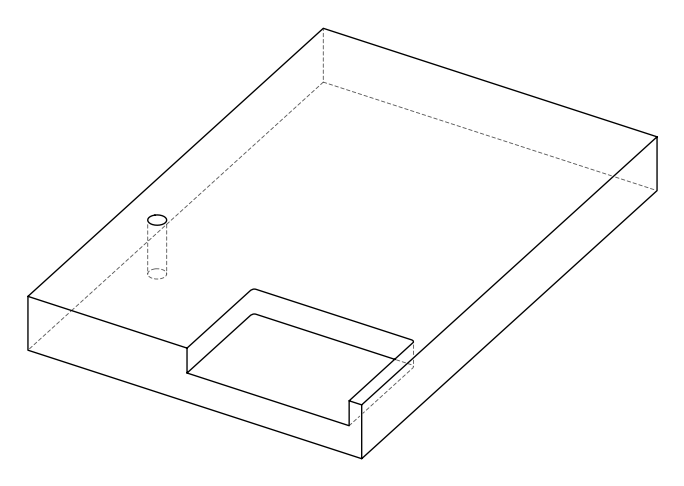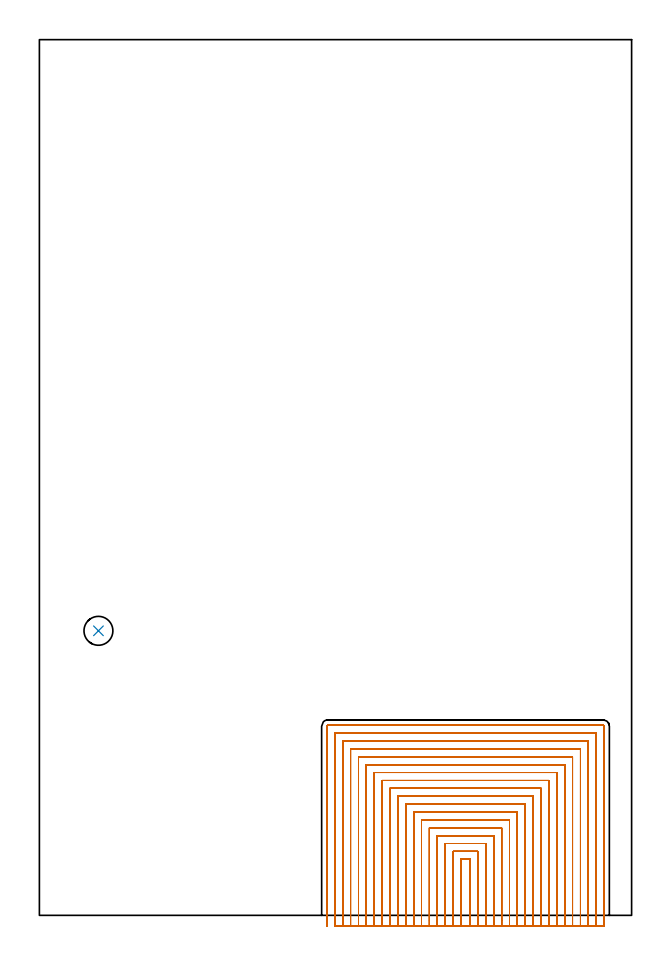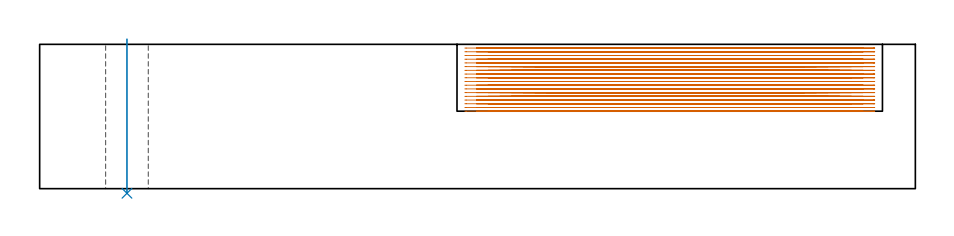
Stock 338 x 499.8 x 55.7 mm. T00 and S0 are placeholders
(PLAN: 2 operations, 1 tool changes, 256 min)
(1 MILL_SLOT | SLOT_PARTIAL_RECTANGULAR | NXT0201_008 | Follow Part, ap 1.5, ae 75% | 255.78 min | 472253 mm3)
(2 INDEXABLE_INSERT_DRILL_THROUGH_HOLE_FROM_SOLID | STEP1HOLE | NXT0302_004 | 0.24 min | 11845 mm3)
(TOOL NXT0201_008 | ENDMILL 6mm [2P460-0600-NA 1630] | D6 FL26 Z6)
(TOOL NXT0302_004 | Index. Insert Drill 16.5mm [880-D1650L20-05] | D16.5 PA176 FL83 Z2)
(OP 1 MILL_SLOT)
G17 G21 G94 G90
T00 M6
G54
G17 G0 G90 X245.8 Y-6. S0 M3
G43 Z65.7 H1
Z54.267
G94 G1 Y-3. F250.
Y32. F500.
X240.6
Y-3.
Y-6. F250.
X250.3
Y-3.
Y36.5 F500.
X236.1
Y-3.
Y-6. F250.
X254.8
Y-3.
Y41. F500.
X231.6
Y-3.
Y-6. F250.
X259.3
Y-3.
Y45.5 F500.
X227.1
Y-3.
Y-6. F250.
X263.8
Y-3.
Y50. F500.
X222.6
Y-3.
Y-6. F250.
X268.3
Y-3.
Y54.5 F500.
X218.1
Y-3.
Y-6. F250.
X272.8
Y-3.
Y59. F500.
X213.6
Y-3.
Y-6. F250.
X277.3
Y-3.
Y63.5 F500.
X209.1
Y-3.
Y-6. F250.
X281.8
Y-3.
Y68. F500.
X204.6
Y-3.
Y-6. F250.
X286.3
Y-3.
Y72.5 F500.
X200.1
Y-3.
Y-6. F250.
X290.8
Y-3.
Y77. F500.
X195.6
Y-3.
Y-6. F250.
X295.3
Y-3.
Y81.5 F500.
X191.1
Y-3.
Y-6. F250.
X299.8
Y-3.
Y86. F500.
X186.6
Y-3.
Y-6. F250.
X304.3
Y-3.
Y90.5 F500.
X182.1
Y-3.
Y-6. F250.
X308.8
Y-3.
Y95. F500.
X177.6
Y-3.
Y-6. F250.
X313.3
Y-3.
Y99.5 F500.
X173.1
Y-3.
Y-6. F250.
X317.8
Y-3.
Y104. F500.
X168.6
Y-3.
Y-6. F250.
X322.3
Y-3.
Y108. F500.
G3 X321.8 Y108.5 R0.5
G1 X164.6
G3 X164.1 Y108. R0.5
G1 Y-3.
Y-6. F250.
G0 X245.8 Z52.833
G1 Y-3.
Y32. F500.
X240.6
Y-3.
Y-6. F250.
X250.3
Y-3.
Y36.5 F500.
X236.1
Y-3.
Y-6. F250.
X254.8
Y-3.
Y41. F500.
X231.6
Y-3.
Y-6. F250.
X259.3
Y-3.
Y45.5 F500.
X227.1
Y-3.
Y-6. F250.
X263.8
Y-3.
Y50. F500.
X222.6
Y-3.
Y-6. F250.
X268.3
Y-3.
Y54.5 F500.
X218.1
Y-3.
Y-6. F250.
X272.8
Y-3.
Y59. F500.
X213.6
Y-3.
Y-6. F250.
X277.3
Y-3.
Y63.5 F500.
X209.1
Y-3.
Y-6. F250.
X281.8
Y-3.
Y68. F500.
X204.6
Y-3.
Y-6. F250.
X286.3
Y-3.
Y72.5 F500.
X200.1
Y-3.
Y-6. F250.
X290.8
Y-3.
Y77. F500.
X195.6
Y-3.
Y-6. F250.
X295.3
Y-3.
Y81.5 F500.
X191.1
Y-3.
Y-6. F250.
X299.8
Y-3.
Y86. F500.
X186.6
Y-3.
Y-6. F250.
X304.3
Y-3.
Y90.5 F500.
X182.1
Y-3.
Y-6. F250.
X308.8
Y-3.
Y95. F500.
X177.6
Y-3.
Y-6. F250.
X313.3
Y-3.
Y99.5 F500.
X173.1
Y-3.
Y-6. F250.
X317.8
Y-3.
Y104. F500.
X168.6
Y-3.
Y-6. F250.
X322.3
Y-3.
Y108. F500.
G3 X321.8 Y108.5 R0.5
G1 X164.6
G3 X164.1 Y108. R0.5
G1 Y-3.
Y-6. F250.
G0 X245.8 Z51.4
G1 Y-3.
Y32. F500.
X240.6
Y-3.
Y-6. F250.
X250.3
Y-3.
Y36.5 F500.
X236.1
Y-3.
Y-6. F250.
X254.8
Y-3.
Y41. F500.
X231.6
Y-3.
Y-6. F250.
X259.3
Y-3.
Y45.5 F500.
X227.1
Y-3.
Y-6. F250.
X263.8
Y-3.
Y50. F500.
X222.6
Y-3.
Y-6. F250.
X268.3
Y-3.
Y54.5 F500.
X218.1
Y-3.
Y-6. F250.
X272.8
Y-3.
Y59. F500.
X213.6
Y-3.
Y-6. F250.
X277.3
Y-3.
Y63.5 F500.
X209.1
Y-3.
Y-6. F250.
X281.8
Y-3.
Y68. F500.
X204.6
Y-3.
Y-6. F250.
X286.3
Y-3.
Y72.5 F500.
X200.1
Y-3.
Y-6. F250.
X290.8
Y-3.
Y77. F500.
X195.6
Y-3.
Y-6. F250.
X295.3
Y-3.
Y81.5 F500.
X191.1
Y-3.
Y-6. F250.
X299.8
Y-3.
Y86. F500.
X186.6
Y-3.
Y-6. F250.
X304.3
Y-3.
Y90.5 F500.
X182.1
Y-3.
Y-6. F250.
X308.8
Y-3.
Y95. F500.
X177.6
Y-3.
Y-6. F250.
X313.3
Y-3.
Y99.5 F500.
X173.1
Y-3.
Y-6. F250.
X317.8
Y-3.
Y104. F500.
X168.6
Y-3.
Y-6. F250.
X322.3
Y-3.
Y108. F500.
G3 X321.8 Y108.5 R0.5
G1 X164.6
G3 X164.1 Y108. R0.5
G1 Y-3.
Y-6. F250.
G0 X245.8 Z49.967
G1 Y-3.
Y32. F500.
X240.6
Y-3.
Y-6. F250.
X250.3
Y-3.
Y36.5 F500.
X236.1
Y-3.
Y-6. F250.
X254.8
Y-3.
Y41. F500.
X231.6
Y-3.
Y-6. F250.
X259.3
Y-3.
Y45.5 F500.
X227.1
Y-3.
Y-6. F250.
X263.8
Y-3.
Y50. F500.
X222.6
Y-3.
Y-6. F250.
X268.3
Y-3.
Y54.5 F500.
X218.1
Y-3.
Y-6. F250.
X272.8
Y-3.
Y59. F500.
X213.6
Y-3.
Y-6. F250.
X277.3
Y-3.
Y63.5 F500.
X209.1
Y-3.
Y-6. F250.
X281.8
Y-3.
Y68. F500.
X204.6
Y-3.
Y-6. F250.
X286.3
Y-3.
Y72.5 F500.
X200.1
Y-3.
Y-6. F250.
X290.8
Y-3.
Y77. F500.
X195.6
Y-3.
Y-6. F250.
X295.3
Y-3.
Y81.5 F500.
X191.1
Y-3.
Y-6. F250.
X299.8
Y-3.
Y86. F500.
X186.6
Y-3.
Y-6. F250.
X304.3
Y-3.
Y90.5 F500.
X182.1
Y-3.
Y-6. F250.
X308.8
Y-3.
Y95. F500.
X177.6
Y-3.
Y-6. F250.
X313.3
Y-3.
Y99.5 F500.
X173.1
Y-3.
Y-6. F250.
X317.8
Y-3.
Y104. F500.
X168.6
Y-3.
Y-6. F250.
X322.3
Y-3.
Y108. F500.
G3 X321.8 Y108.5 R0.5
G1 X164.6
G3 X164.1 Y108. R0.5
G1 Y-3.
Y-6. F250.
G0 X245.8 Z48.533
G1 Y-3.
Y32. F500.
X240.6
Y-3.
Y-6. F250.
X250.3
Y-3.
Y36.5 F500.
X236.1
Y-3.
Y-6. F250.
X254.8
Y-3.
Y41. F500.
X231.6
Y-3.
Y-6. F250.
X259.3
Y-3.
Y45.5 F500.
X227.1
Y-3.
Y-6. F250.
X263.8
Y-3.
Y50. F500.
X222.6
Y-3.
Y-6. F250.
X268.3
Y-3.
Y54.5 F500.
X218.1
Y-3.
Y-6. F250.
X272.8
Y-3.
Y59. F500.
X213.6
Y-3.
Y-6. F250.
X277.3
Y-3.
Y63.5 F500.
X209.1
Y-3.
Y-6. F250.
X281.8
Y-3.
Y68. F500.
X204.6
Y-3.
Y-6. F250.
X286.3
Y-3.
Y72.5 F500.
X200.1
Y-3.
Y-6. F250.
X290.8
Y-3.
Y77. F500.
X195.6
Y-3.
Y-6. F250.
X295.3
Y-3.
Y81.5 F500.
X191.1
Y-3.
Y-6. F250.
X299.8
Y-3.
Y86. F500.
X186.6
Y-3.
Y-6. F250.
X304.3
Y-3.
Y90.5 F500.
X182.1
Y-3.
Y-6. F250.
X308.8
Y-3.
Y95. F500.
X177.6
Y-3.
Y-6. F250.
X313.3
Y-3.
Y99.5 F500.
X173.1
Y-3.
Y-6. F250.
X317.8
Y-3.
Y104. F500.
X168.6
Y-3.
Y-6. F250.
X322.3
Y-3.
Y108. F500.
G3 X321.8 Y108.5 R0.5
G1 X164.6
G3 X164.1 Y108. R0.5
G1 Y-3.
Y-6. F250.
G0 X245.8 Z47.1
G1 Y-3.
Y32. F500.
X240.6
Y-3.
Y-6. F250.
X250.3
Y-3.
Y36.5 F500.
X236.1
Y-3.
Y-6. F250.
X254.8
Y-3.
Y41. F500.
X231.6
Y-3.
Y-6. F250.
X259.3
Y-3.
Y45.5 F500.
X227.1
Y-3.
Y-6. F250.
X263.8
Y-3.
Y50. F500.
X222.6
Y-3.
Y-6. F250.
X268.3
Y-3.
Y54.5 F500.
X218.1
Y-3.
Y-6. F250.
X272.8
Y-3.
Y59. F500.
X213.6
Y-3.
Y-6. F250.
X277.3
Y-3.
Y63.5 F500.
X209.1
Y-3.
Y-6. F250.
X281.8
Y-3.
Y68. F500.
X204.6
Y-3.
Y-6. F250.
X286.3
Y-3.
Y72.5 F500.
X200.1
Y-3.
Y-6. F250.
X290.8
Y-3.
Y77. F500.
X195.6
Y-3.
Y-6. F250.
X295.3
Y-3.
Y81.5 F500.
X191.1
Y-3.
Y-6. F250.
X299.8
Y-3.
Y86. F500.
X186.6
Y-3.
Y-6. F250.
X304.3
Y-3.
Y90.5 F500.
X182.1
Y-3.
Y-6. F250.
X308.8
Y-3.
Y95. F500.
X177.6
Y-3.
Y-6. F250.
X313.3
Y-3.
Y99.5 F500.
X173.1
Y-3.
Y-6. F250.
X317.8
Y-3.
Y104. F500.
X168.6
Y-3.
Y-6. F250.
X322.3
Y-3.
Y108. F500.
G3 X321.8 Y108.5 R0.5
G1 X164.6
G3 X164.1 Y108. R0.5
G1 Y-3.
Y-6. F250.
G0 X245.8 Z45.667
G1 Y-3.
Y32. F500.
X240.6
Y-3.
Y-6. F250.
X250.3
Y-3.
Y36.5 F500.
X236.1
Y-3.
Y-6. F250.
X254.8
Y-3.
Y41. F500.
X231.6
Y-3.
Y-6. F250.
X259.3
Y-3.
Y45.5 F500.
X227.1
Y-3.
Y-6. F250.
X263.8
Y-3.
Y50. F500.
X222.6
Y-3.
Y-6. F250.
X268.3
Y-3.
Y54.5 F500.
X218.1
Y-3.
Y-6. F250.
X272.8
Y-3.
Y59. F500.
X213.6
Y-3.
Y-6. F250.
X277.3
Y-3.
Y63.5 F500.
X209.1
Y-3.
Y-6. F250.
X281.8
Y-3.
Y68. F500.
X204.6
Y-3.
Y-6. F250.
X286.3
Y-3.
Y72.5 F500.
X200.1
Y-3.
Y-6. F250.
X290.8
Y-3.
Y77. F500.
X195.6
Y-3.
Y-6. F250.
X295.3
Y-3.
Y81.5 F500.
X191.1
Y-3.
Y-6. F250.
X299.8
Y-3.
Y86. F500.
X186.6
Y-3.
Y-6. F250.
X304.3
Y-3.
Y90.5 F500.
X182.1
Y-3.
Y-6. F250.
X308.8
Y-3.
Y95. F500.
X177.6
Y-3.
Y-6. F250.
X313.3
Y-3.
Y99.5 F500.
X173.1
Y-3.
Y-6. F250.
X317.8
Y-3.
Y104. F500.
X168.6
Y-3.
Y-6. F250.
X322.3
Y-3.
Y108. F500.
G3 X321.8 Y108.5 R0.5
G1 X164.6
G3 X164.1 Y108. R0.5
G1 Y-3.
Y-6. F250.
G0 X245.8 Z44.233
G1 Y-3.
Y32. F500.
X240.6
Y-3.
Y-6. F250.
X250.3
Y-3.
Y36.5 F500.
X236.1
Y-3.
Y-6. F250.
X254.8
Y-3.
Y41. F500.
X231.6
Y-3.
Y-6. F250.
X259.3
Y-3.
Y45.5 F500.
X227.1
Y-3.
Y-6. F250.
X263.8
Y-3.
Y50. F500.
X222.6
Y-3.
Y-6. F250.
X268.3
Y-3.
Y54.5 F500.
X218.1
Y-3.
Y-6. F250.
X272.8
Y-3.
Y59. F500.
X213.6
Y-3.
Y-6. F250.
X277.3
Y-3.
Y63.5 F500.
X209.1
Y-3.
Y-6. F250.
X281.8
Y-3.
Y68. F500.
X204.6
Y-3.
Y-6. F250.
X286.3
Y-3.
Y72.5 F500.
X200.1
Y-3.
Y-6. F250.
X290.8
Y-3.
Y77. F500.
X195.6
Y-3.
Y-6. F250.
X295.3
Y-3.
Y81.5 F500.
X191.1
Y-3.
Y-6. F250.
X299.8
Y-3.
Y86. F500.
X186.6
Y-3.
Y-6. F250.
X304.3
Y-3.
Y90.5 F500.
X182.1
Y-3.
Y-6. F250.
X308.8
Y-3.
Y95. F500.
X177.6
Y-3.
Y-6. F250.
X313.3
Y-3.
Y99.5 F500.
X173.1
Y-3.
Y-6. F250.
X317.8
Y-3.
Y104. F500.
X168.6
Y-3.
Y-6. F250.
X322.3
Y-3.
Y108. F500.
G3 X321.8 Y108.5 R0.5
G1 X164.6
G3 X164.1 Y108. R0.5
G1 Y-3.
Y-6. F250.
G0 X245.8 Z42.8
G1 Y-3.
Y32. F500.
X240.6
Y-3.
Y-6. F250.
X250.3
Y-3.
Y36.5 F500.
X236.1
Y-3.
Y-6. F250.
X254.8
Y-3.
Y41. F500.
X231.6
Y-3.
Y-6. F250.
X259.3
Y-3.
Y45.5 F500.
X227.1
Y-3.
Y-6. F250.
X263.8
Y-3.
Y50. F500.
X222.6
Y-3.
Y-6. F250.
X268.3
Y-3.
Y54.5 F500.
X218.1
Y-3.
Y-6. F250.
X272.8
Y-3.
Y59. F500.
X213.6
Y-3.
Y-6. F250.
X277.3
Y-3.
Y63.5 F500.
X209.1
Y-3.
Y-6. F250.
X281.8
Y-3.
Y68. F500.
X204.6
Y-3.
Y-6. F250.
X286.3
Y-3.
Y72.5 F500.
X200.1
Y-3.
Y-6. F250.
X290.8
Y-3.
Y77. F500.
X195.6
Y-3.
Y-6. F250.
X295.3
Y-3.
Y81.5 F500.
X191.1
Y-3.
Y-6. F250.
X299.8
Y-3.
Y86. F500.
X186.6
Y-3.
Y-6. F250.
X304.3
Y-3.
Y90.5 F500.
X182.1
Y-3.
Y-6. F250.
X308.8
Y-3.
Y95. F500.
X177.6
Y-3.
Y-6. F250.
X313.3
Y-3.
Y99.5 F500.
X173.1
Y-3.
Y-6. F250.
X317.8
Y-3.
Y104. F500.
X168.6
Y-3.
Y-6. F250.
X322.3
Y-3.
Y108. F500.
G3 X321.8 Y108.5 R0.5
G1 X164.6
G3 X164.1 Y108. R0.5
G1 Y-3.
Y-6. F250.
G0 X245.8 Z41.367
G1 Y-3.
Y32. F500.
X240.6
Y-3.
Y-6. F250.
X250.3
Y-3.
Y36.5 F500.
X236.1
Y-3.
Y-6. F250.
X254.8
Y-3.
Y41. F500.
X231.6
Y-3.
Y-6. F250.
X259.3
Y-3.
Y45.5 F500.
X227.1
Y-3.
Y-6. F250.
X263.8
Y-3.
Y50. F500.
X222.6
Y-3.
Y-6. F250.
X268.3
Y-3.
Y54.5 F500.
X218.1
Y-3.
Y-6. F250.
X272.8
Y-3.
Y59. F500.
X213.6
Y-3.
Y-6. F250.
X277.3
Y-3.
Y63.5 F500.
X209.1
Y-3.
Y-6. F250.
X281.8
Y-3.
Y68. F500.
X204.6
Y-3.
Y-6. F250.
X286.3
Y-3.
Y72.5 F500.
X200.1
Y-3.
Y-6. F250.
X290.8
Y-3.
Y77. F500.
X195.6
Y-3.
Y-6. F250.
X295.3
Y-3.
Y81.5 F500.
X191.1
Y-3.
Y-6. F250.
X299.8
Y-3.
Y86. F500.
X186.6
Y-3.
Y-6. F250.
X304.3
Y-3.
Y90.5 F500.
X182.1
Y-3.
Y-6. F250.
X308.8
Y-3.
Y95. F500.
X177.6
Y-3.
Y-6. F250.
X313.3
Y-3.
Y99.5 F500.
X173.1
Y-3.
Y-6. F250.
X317.8
Y-3.
Y104. F500.
X168.6
Y-3.
Y-6. F250.
X322.3
Y-3.
Y108. F500.
G3 X321.8 Y108.5 R0.5
G1 X164.6
G3 X164.1 Y108. R0.5
G1 Y-3.
Y-6. F250.
G0 X245.8 Z39.933
G1 Y-3.
Y32. F500.
X240.6
Y-3.
Y-6. F250.
X250.3
Y-3.
Y36.5 F500.
X236.1
Y-3.
Y-6. F250.
X254.8
Y-3.
Y41. F500.
X231.6
Y-3.
Y-6. F250.
X259.3
Y-3.
Y45.5 F500.
X227.1
Y-3.
Y-6. F250.
X263.8
Y-3.
Y50. F500.
X222.6
Y-3.
Y-6. F250.
X268.3
Y-3.
Y54.5 F500.
X218.1
Y-3.
Y-6. F250.
X272.8
Y-3.
Y59. F500.
X213.6
Y-3.
Y-6. F250.
X277.3
Y-3.
Y63.5 F500.
X209.1
Y-3.
Y-6. F250.
X281.8
Y-3.
Y68. F500.
X204.6
Y-3.
Y-6. F250.
X286.3
Y-3.
Y72.5 F500.
X200.1
Y-3.
Y-6. F250.
X290.8
Y-3.
Y77. F500.
X195.6
Y-3.
Y-6. F250.
X295.3
Y-3.
Y81.5 F500.
X191.1
Y-3.
Y-6. F250.
X299.8
Y-3.
Y86. F500.
X186.6
Y-3.
Y-6. F250.
X304.3
Y-3.
Y90.5 F500.
X182.1
Y-3.
Y-6. F250.
X308.8
Y-3.
Y95. F500.
X177.6
Y-3.
Y-6. F250.
X313.3
Y-3.
Y99.5 F500.
X173.1
Y-3.
Y-6. F250.
X317.8
Y-3.
Y104. F500.
X168.6
Y-3.
Y-6. F250.
X322.3
Y-3.
Y108. F500.
G3 X321.8 Y108.5 R0.5
G1 X164.6
G3 X164.1 Y108. R0.5
G1 Y-3.
Y-6. F250.
G0 X245.8 Z38.5
G1 Y-3.
Y32. F500.
X240.6
Y-3.
Y-6. F250.
X250.3
Y-3.
Y36.5 F500.
X236.1
Y-3.
Y-6. F250.
X254.8
Y-3.
Y41. F500.
X231.6
Y-3.
Y-6. F250.
X259.3
Y-3.
Y45.5 F500.
X227.1
Y-3.
Y-6. F250.
X263.8
Y-3.
Y50. F500.
X222.6
Y-3.
Y-6. F250.
X268.3
Y-3.
Y54.5 F500.
X218.1
Y-3.
Y-6. F250.
X272.8
Y-3.
Y59. F500.
X213.6
Y-3.
Y-6. F250.
X277.3
Y-3.
Y63.5 F500.
X209.1
Y-3.
Y-6. F250.
X281.8
Y-3.
Y68. F500.
X204.6
Y-3.
Y-6. F250.
X286.3
Y-3.
Y72.5 F500.
X200.1
Y-3.
Y-6. F250.
X290.8
Y-3.
Y77. F500.
X195.6
Y-3.
Y-6. F250.
X295.3
Y-3.
Y81.5 F500.
X191.1
Y-3.
Y-6. F250.
X299.8
Y-3.
Y86. F500.
X186.6
Y-3.
Y-6. F250.
X304.3
Y-3.
Y90.5 F500.
X182.1
Y-3.
Y-6. F250.
X308.8
Y-3.
Y95. F500.
X177.6
Y-3.
Y-6. F250.
X313.3
Y-3.
Y99.5 F500.
X173.1
Y-3.
Y-6. F250.
X317.8
Y-3.
Y104. F500.
X168.6
Y-3.
Y-6. F250.
X322.3
Y-3.
Y108. F500.
G3 X321.8 Y108.5 R0.5
G1 X164.6
G3 X164.1 Y108. R0.5
G1 Y-3.
Y-6. F250.
G0 X245.8 Z37.067
G1 Y-3.
Y32. F500.
X240.6
Y-3.
Y-6. F250.
X250.3
Y-3.
Y36.5 F500.
X236.1
Y-3.
Y-6. F250.
X254.8
Y-3.
Y41. F500.
X231.6
Y-3.
Y-6. F250.
X259.3
Y-3.
Y45.5 F500.
X227.1
Y-3.
Y-6. F250.
X263.8
Y-3.
Y50. F500.
X222.6
Y-3.
Y-6. F250.
X268.3
Y-3.
Y54.5 F500.
X218.1
Y-3.
Y-6. F250.
X272.8
Y-3.
Y59. F500.
X213.6
Y-3.
Y-6. F250.
X277.3
Y-3.
Y63.5 F500.
X209.1
Y-3.
Y-6. F250.
X281.8
Y-3.
Y68. F500.
X204.6
Y-3.
Y-6. F250.
X286.3
Y-3.
Y72.5 F500.
X200.1
Y-3.
Y-6. F250.
X290.8
Y-3.
Y77. F500.
X195.6
Y-3.
Y-6. F250.
X295.3
Y-3.
Y81.5 F500.
X191.1
Y-3.
Y-6. F250.
X299.8
Y-3.
Y86. F500.
X186.6
Y-3.
Y-6. F250.
X304.3
Y-3.
Y90.5 F500.
X182.1
Y-3.
Y-6. F250.
X308.8
Y-3.
Y95. F500.
X177.6
Y-3.
Y-6. F250.
X313.3
Y-3.
Y99.5 F500.
X173.1
Y-3.
Y-6. F250.
X317.8
Y-3.
Y104. F500.
X168.6
Y-3.
Y-6. F250.
X322.3
Y-3.
Y108. F500.
G3 X321.8 Y108.5 R0.5
G1 X164.6
G3 X164.1 Y108. R0.5
G1 Y-3.
Y-6. F250.
G0 X245.8 Z35.633
G1 Y-3.
Y32. F500.
X240.6
Y-3.
Y-6. F250.
X250.3
Y-3.
Y36.5 F500.
X236.1
Y-3.
Y-6. F250.
X254.8
Y-3.
Y41. F500.
X231.6
Y-3.
Y-6. F250.
X259.3
Y-3.
Y45.5 F500.
X227.1
Y-3.
Y-6. F250.
X263.8
Y-3.
Y50. F500.
X222.6
Y-3.
Y-6. F250.
X268.3
Y-3.
Y54.5 F500.
X218.1
Y-3.
Y-6. F250.
X272.8
Y-3.
Y59. F500.
X213.6
Y-3.
Y-6. F250.
X277.3
Y-3.
Y63.5 F500.
X209.1
Y-3.
Y-6. F250.
X281.8
Y-3.
Y68. F500.
X204.6
Y-3.
Y-6. F250.
X286.3
Y-3.
Y72.5 F500.
X200.1
Y-3.
Y-6. F250.
X290.8
Y-3.
Y77. F500.
X195.6
Y-3.
Y-6. F250.
X295.3
Y-3.
Y81.5 F500.
X191.1
Y-3.
Y-6. F250.
X299.8
Y-3.
Y86. F500.
X186.6
Y-3.
Y-6. F250.
X304.3
Y-3.
Y90.5 F500.
X182.1
Y-3.
Y-6. F250.
X308.8
Y-3.
Y95. F500.
X177.6
Y-3.
Y-6. F250.
X313.3
Y-3.
Y99.5 F500.
X173.1
Y-3.
Y-6. F250.
X317.8
Y-3.
Y104. F500.
X168.6
Y-3.
Y-6. F250.
X322.3
Y-3.
Y108. F500.
G3 X321.8 Y108.5 R0.5
G1 X164.6
G3 X164.1 Y108. R0.5
G1 Y-3.
Y-6. F250.
G0 X245.8 Z34.2
G1 Y-3.
Y32. F500.
X240.6
Y-3.
Y-6. F250.
X250.3
Y-3.
Y36.5 F500.
X236.1
Y-3.
Y-6. F250.
X254.8
Y-3.
Y41. F500.
X231.6
Y-3.
Y-6. F250.
X259.3
Y-3.
Y45.5 F500.
X227.1
Y-3.
Y-6. F250.
X263.8
Y-3.
Y50. F500.
X222.6
Y-3.
Y-6. F250.
X268.3
Y-3.
Y54.5 F500.
X218.1
Y-3.
Y-6. F250.
X272.8
Y-3.
Y59. F500.
X213.6
Y-3.
Y-6. F250.
X277.3
Y-3.
Y63.5 F500.
X209.1
Y-3.
Y-6. F250.
X281.8
Y-3.
Y68. F500.
X204.6
Y-3.
Y-6. F250.
X286.3
Y-3.
Y72.5 F500.
X200.1
Y-3.
Y-6. F250.
X290.8
Y-3.
Y77. F500.
X195.6
Y-3.
Y-6. F250.
X295.3
Y-3.
Y81.5 F500.
X191.1
Y-3.
Y-6. F250.
X299.8
Y-3.
Y86. F500.
X186.6
Y-3.
Y-6. F250.
X304.3
Y-3.
Y90.5 F500.
X182.1
Y-3.
Y-6. F250.
X308.8
Y-3.
Y95. F500.
X177.6
Y-3.
Y-6. F250.
X313.3
Y-3.
Y99.5 F500.
X173.1
Y-3.
Y-6. F250.
X317.8
Y-3.
Y104. F500.
X168.6
Y-3.
Y-6. F250.
X322.3
Y-3.
Y108. F500.
G3 X321.8 Y108.5 R0.5
G1 X164.6
G3 X164.1 Y108. R0.5
G1 Y-3.
Y-6. F250.
G0 X245.8 Z32.767
G1 Y-3.
Y32. F500.
X240.6
Y-3.
Y-6. F250.
X250.3
Y-3.
Y36.5 F500.
X236.1
Y-3.
Y-6. F250.
X254.8
Y-3.
Y41. F500.
X231.6
Y-3.
Y-6. F250.
X259.3
Y-3.
Y45.5 F500.
X227.1
Y-3.
Y-6. F250.
X263.8
Y-3.
Y50. F500.
X222.6
Y-3.
Y-6. F250.
X268.3
Y-3.
Y54.5 F500.
X218.1
Y-3.
Y-6. F250.
X272.8
Y-3.
Y59. F500.
X213.6
Y-3.
Y-6. F250.
X277.3
Y-3.
Y63.5 F500.
X209.1
Y-3.
Y-6. F250.
X281.8
Y-3.
Y68. F500.
X204.6
Y-3.
Y-6. F250.
X286.3
Y-3.
Y72.5 F500.
X200.1
Y-3.
Y-6. F250.
X290.8
Y-3.
Y77. F500.
X195.6
Y-3.
Y-6. F250.
X295.3
Y-3.
Y81.5 F500.
X191.1
Y-3.
Y-6. F250.
X299.8
Y-3.
Y86. F500.
X186.6
Y-3.
Y-6. F250.
X304.3
Y-3.
Y90.5 F500.
X182.1
Y-3.
Y-6. F250.
X308.8
Y-3.
Y95. F500.
X177.6
Y-3.
Y-6. F250.
X313.3
Y-3.
Y99.5 F500.
X173.1
Y-3.
Y-6. F250.
X317.8
Y-3.
Y104. F500.
X168.6
Y-3.
Y-6. F250.
X322.3
Y-3.
Y108. F500.
G3 X321.8 Y108.5 R0.5
G1 X164.6
G3 X164.1 Y108. R0.5
G1 Y-3.
Y-6. F250.
G0 X245.8 Z31.333
G1 Y-3.
Y32. F500.
X240.6
Y-3.
Y-6. F250.
X250.3
Y-3.
Y36.5 F500.
X236.1
Y-3.
Y-6. F250.
X254.8
Y-3.
Y41. F500.
X231.6
Y-3.
Y-6. F250.
X259.3
Y-3.
Y45.5 F500.
X227.1
Y-3.
Y-6. F250.
X263.8
Y-3.
Y50. F500.
X222.6
Y-3.
Y-6. F250.
X268.3
Y-3.
Y54.5 F500.
X218.1
Y-3.
Y-6. F250.
X272.8
Y-3.
Y59. F500.
X213.6
Y-3.
Y-6. F250.
X277.3
Y-3.
Y63.5 F500.
X209.1
Y-3.
Y-6. F250.
X281.8
Y-3.
Y68. F500.
X204.6
Y-3.
Y-6. F250.
X286.3
Y-3.
Y72.5 F500.
X200.1
Y-3.
Y-6. F250.
X290.8
Y-3.
Y77. F500.
X195.6
Y-3.
Y-6. F250.
X295.3
Y-3.
Y81.5 F500.
X191.1
Y-3.
Y-6. F250.
X299.8
Y-3.
Y86. F500.
X186.6
Y-3.
Y-6. F250.
X304.3
Y-3.
Y90.5 F500.
X182.1
Y-3.
Y-6. F250.
X308.8
Y-3.
Y95. F500.
X177.6
Y-3.
Y-6. F250.
X313.3
Y-3.
Y99.5 F500.
X173.1
Y-3.
Y-6. F250.
X317.8
Y-3.
Y104. F500.
X168.6
Y-3.
Y-6. F250.
X322.3
Y-3.
Y108. F500.
G3 X321.8 Y108.5 R0.5
G1 X164.6
G3 X164.1 Y108. R0.5
G1 Y-3.
Y-6. F250.
G0 X245.8 Z29.9
G1 Y-3.
Y32. F500.
X240.6
Y-3.
Y-6. F250.
X250.3
Y-3.
Y36.5 F500.
X236.1
Y-3.
Y-6. F250.
X254.8
Y-3.
Y41. F500.
X231.6
Y-3.
Y-6. F250.
X259.3
Y-3.
Y45.5 F500.
X227.1
Y-3.
Y-6. F250.
X263.8
Y-3.
Y50. F500.
X222.6
Y-3.
Y-6. F250.
X268.3
Y-3.
Y54.5 F500.
X218.1
Y-3.
Y-6. F250.
X272.8
Y-3.
Y59. F500.
X213.6
Y-3.
Y-6. F250.
X277.3
Y-3.
Y63.5 F500.
X209.1
Y-3.
Y-6. F250.
X281.8
Y-3.
Y68. F500.
X204.6
Y-3.
Y-6. F250.
X286.3
Y-3.
Y72.5 F500.
X200.1
Y-3.
Y-6. F250.
X290.8
Y-3.
Y77. F500.
X195.6
Y-3.
Y-6. F250.
X295.3
Y-3.
Y81.5 F500.
X191.1
Y-3.
Y-6. F250.
X299.8
Y-3.
Y86. F500.
X186.6
Y-3.
Y-6. F250.
X304.3
Y-3.
Y90.5 F500.
X182.1
Y-3.
Y-6. F250.
X308.8
Y-3.
Y95. F500.
X177.6
Y-3.
Y-6. F250.
X313.3
Y-3.
Y99.5 F500.
X173.1
Y-3.
Y-6. F250.
X317.8
Y-3.
Y104. F500.
X168.6
Y-3.
Y-6. F250.
X322.3
Y-3.
Y108. F500.
G3 X321.8 Y108.5 R0.5
G1 X164.6
G3 X164.1 Y108. R0.5
G1 Y-3.
Y-6. F250.
G0 Z65.7
M5
M2
(OP 2 INDEXABLE_INSERT_DRILL_THROUGH_HOLE_FROM_SOLID)
G17 G21 G94 G90
T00 M6
G54
G17 G0 G90 X33.7 Y162.4 S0 M3
G43 Z65.7 H1
G94 G81 G98 Z-1.788 F250. R57.7
G80
M5
M2
